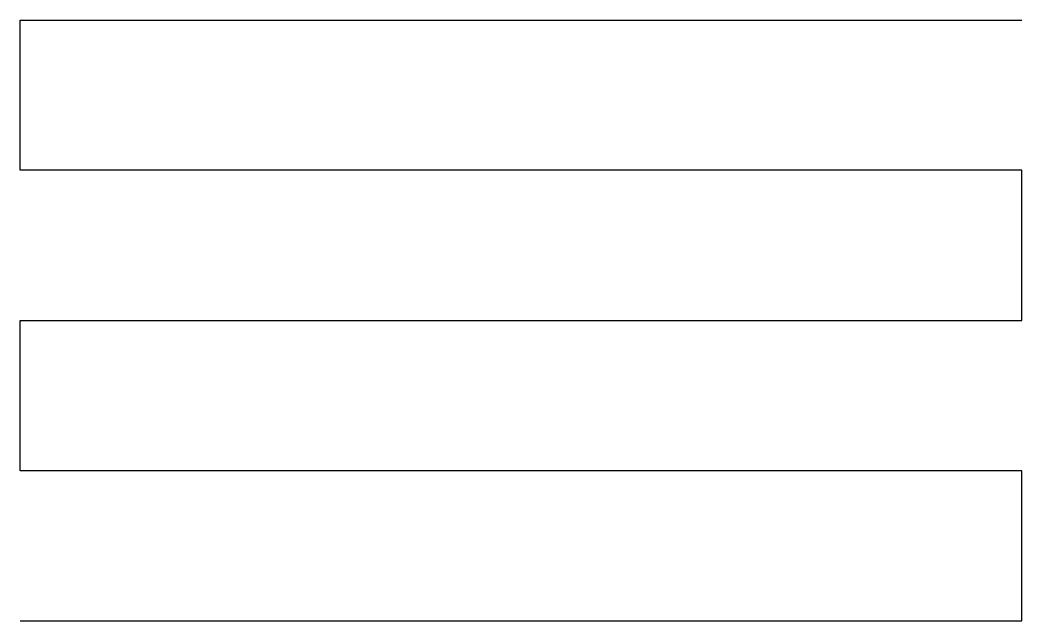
# Model space of a CAD drawing. Extents: x 0 to 20, y 0 to 12.
import ezdxf

# ---------------------------------------------------------------- set-up
doc = ezdxf.new("R2010")
doc.units = 0
doc.layers.get('0').update_dxf_attribs({"color": 253, "linetype": 'CONTINUOUS'})

msp = doc.modelspace()

# ---------------------------------------------------------------- linework, layer by layer
for p, q in [((0, 9), (0, 12)), ((0, 12), (20, 12)), ((20, 9), (0, 9)), ((20, 6), (20, 9)), ((0, 3), (0, 6)), ((0, 6), (20, 6)), ((20, 3), (0, 3)), ((20, 0), (20, 3)), ((0, 0), (20, 0))]:
    msp.add_line(p, q)

doc.saveas('drawing.dxf')
